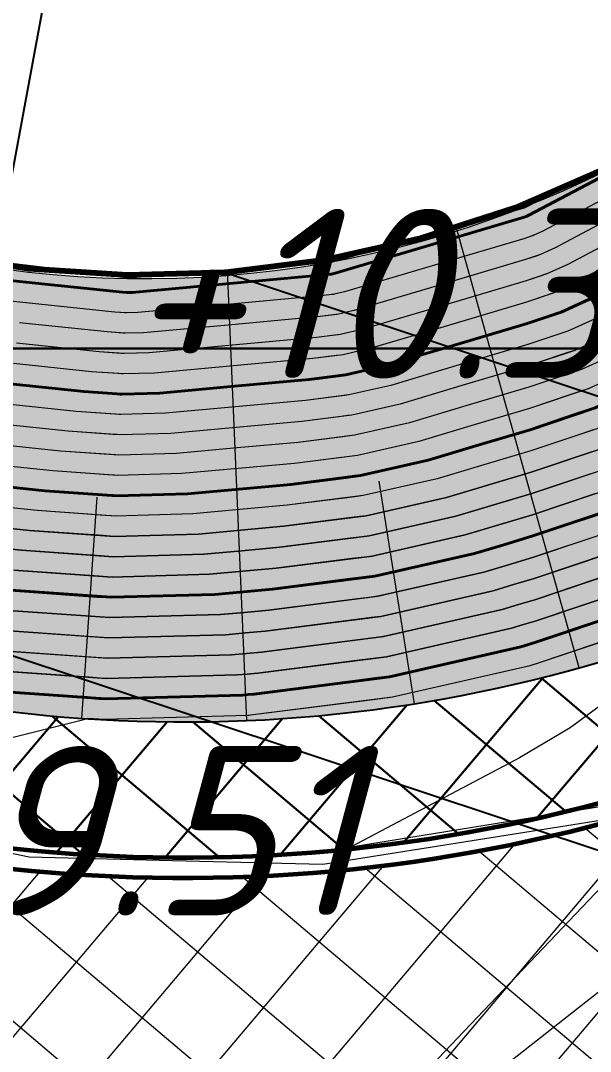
# Model space of a CAD drawing. Header units: metres. Extents: x 2306714 to 2308412, y 453204 to 454783.
# Drawn here: x 2307489.68 to 2307493.88, y 453961.47 to 453969.07 of the extents above; entities that cross this region are included whole.
import ezdxf

# ---------------------------------------------------------------- set-up
doc = ezdxf.new("R2010")
doc.units = ezdxf.units.M
doc.linetypes.add('ACAD_ISO02W100', pattern=[15, 12, -3])
for name, color, linetype, lineweight in [('$0$ПП_Дорога_Покрытия_ПроезжаяЧасть_Тип1.', 5, 'Continuous', 9), ('280_ПОР_Откосы планировки', 250, 'Continuous', 20), ('ГП_АД том 3.2.6', 250, 'Continuous', 40), ('ГП_ВП', 1, 'Continuous', 40), ('ГП_Границы ЗУ', 1, 'Continuous', 50), ('ПП_Дорога_БортовойКамень_БР100.30.18', 5, 'Continuous', 60), ('ПП_Дорога_Покрытия_Откос', 3, 'Continuous', 9), ('ПП_Дорога_Покрытия_Щебневание_Прикромочное', 151, 'Continuous', 30)]:
    doc.layers.add(name, color=color, linetype=linetype, lineweight=lineweight)
for name, color, linetype in [('АД_серый', 250, 'Continuous'), ('ВП АД', 7, 'Continuous'), ('ГП_здания', 7, 'Continuous'), ('ГП_ПЗМ', 7, 'Continuous'), ('ГП_ПЗМ @ 0.5 (2)', 7, 'Continuous'), ('ГП_Размеры проезд', 7, 'Continuous'), ('ПП_Дорога_Покрытия_Газон', 3, 'Continuous')]:
    doc.layers.add(name, color=color, linetype=linetype)
doc.styles.add('ASML', font='isocpeui.ttf')
doc.styles.add('Ck_rus', font='isocpeur.ttf', dxfattribs={"width": 0.8, "oblique": 15, "height": 2.5})
doc.styles.add('СПДС', font='isocpeur.ttf')
doc.dimstyles.new('Ck_Линейный р-р', dxfattribs={"dimscale": 0, "dimtxt": 2.5, "dimasz": 1, "dimexe": 0.5, "dimexo": 0.5, "dimtad": 1, "dimzin": 1, "dimtxsty": 'Ck_rus', "dimblk": 'OBLIQUE', "dimcen": 0, "dimdle": 0.1, "dimadec": 0, "dimazin": 0, "dimtfac": 1, "dimtofl": 0, "dimtmove": 1, "dimatfit": 3, "dimfxl": 1, "dimarcsym": 0})

# ---------------------------------------------------------------- blocks, each defined once
blk = doc.blocks.new('АД 3.2.6')
at = {"layer": 'АД_серый'}
h = blk.add_hatch(dxfattribs=at)
h.set_pattern_fill('ANSI37', color=256, scale=0.25)
h.set_pattern_definition([(45, (-2306965.9422, -453205.9558), (-0.56126600757, 0.56126600757), []), (135, (-2306965.9422, -453205.9558), (-0.56126600757, -0.56126600757), [])])
edge = h.paths.add_edge_path()
edge.add_line((1053.9319, 1206.0854), (1054.0254, 1208.2048))
edge.add_line((1054.0254, 1208.2048), (1018.622, 1175.7919))
edge.add_line((1018.622, 1175.7919), (966.9921, 1128.523))
edge.add_line((966.9921, 1128.523), (878.4835, 1047.4907))
edge.add_line((878.4835, 1047.4907), (841.605, 1013.7272))
edge.add_line((841.605, 1013.7272), (814.3149, 988.7422))
edge.add_line((814.3149, 988.7422), (777.4363, 954.9787))
edge.add_line((777.4363, 954.9787), (740.5578, 921.2153))
edge.add_line((740.5578, 921.2153), (666.8007, 853.6883))
edge.add_line((666.8007, 853.6883), (629.9221, 819.9248))
edge.add_line((629.9221, 819.9248), (593.0436, 786.1613))
edge.add_line((593.0436, 786.1613), (556.165, 752.3978))
edge.add_line((556.165, 752.3978), (292.4178, 510.9289))
edge.add_line((292.4178, 510.9289), (59.0612, 297.2835))
edge.add_arc((479.2476, -161.67), 622.25, 132.475091, 141.1317968)
edge.add_line((-5.2309, 228.8112), (-27.9582, 200.6129))
edge.add_arc((-516.719, 594.5456), 627.75, 312.4752307, 321.1317966, ccw=False)
edge.add_line((-92.8174, 131.5364), (-212.2347, 22.2055))
edge.add_line((-212.2347, 22.2055), (-211.2218, 21.0992))
edge.add_line((-211.2218, 21.0992), (-91.8045, 130.43))
edge.add_arc((-516.719, 594.5456), 629.25, 312.4752307, 321.1317966)
edge.add_line((-26.7903, 199.6716), (-4.063, 227.8699))
edge.add_arc((479.2476, -161.67), 620.75, 132.475091, 141.1317968, ccw=False)
edge.add_line((60.0741, 296.1771), (293.446, 509.8366))
edge.add_line((293.446, 509.8366), (557.178, 751.2915))
edge.add_line((557.178, 751.2915), (594.0565, 785.0549))
edge.add_line((594.0565, 785.0549), (630.9351, 818.8184))
edge.add_line((630.9351, 818.8184), (667.8136, 852.5819))
edge.add_line((667.8136, 852.5819), (741.5707, 920.1089))
edge.add_line((741.5707, 920.1089), (778.4493, 953.8723))
edge.add_line((778.4493, 953.8723), (815.3278, 987.6358))
edge.add_line((815.3278, 987.6358), (842.6179, 1012.6208))
edge.add_line((842.6179, 1012.6208), (879.4965, 1046.3843))
edge.add_line((879.4965, 1046.3843), (968.005, 1127.4166))
edge.add_line((968.005, 1127.4166), (1019.635, 1174.6855))
edge.add_line((1019.635, 1174.6855), (1053.9319, 1206.0854))
blk = doc.blocks.new('Водоподготовка 4 этап')
at = {"layer": '$0$ПП_Дорога_Покрытия_ПроезжаяЧасть_Тип1.'}
h = blk.add_hatch(dxfattribs=at)
h.set_pattern_fill('ANSI37', color=256, scale=0.2, angle=4.77736958, style=0)
edge = h.paths.add_edge_path()
edge.add_line((2307430.4788, 454000.746), (2307441.5517, 454010.8751))
edge.add_line((2307441.5517, 454010.8751), (2307482.0368, 453966.6446))
edge.add_arc((2307490.8876, 453974.7478), 12, 222.4751, 312.47512)
edge.add_line((2307498.9909, 453965.897), (2307477.9701, 453946.6518))
edge.add_arc((2307469.8638, 453955.5028), 12.0022, 312.48535, 401.46425)
edge.add_line((2307478.8579, 453963.4501), (2307456.3543, 453988.0326))
edge.add_arc((2307447.6052, 453979.8168), 12.0019, 43.19972, 125.29102)
edge.add_line((2307440.6714, 453989.613), (2307430.4788, 454000.746))
at = {"layer": 'ПП_Дорога_Покрытия_Щебневание_Прикромочное'}
h = blk.add_hatch(dxfattribs=at)
h.set_pattern_fill('ANSI37', color=256, scale=0.2, angle=4.77736958)
edge = h.paths.add_edge_path()
edge.add_line((2307428.854, 454000.8177), (2307431.5923, 454003.3247))
edge.add_line((2307431.5923, 454003.3247), (2307432.2676, 454002.5871))
edge.add_line((2307432.2676, 454002.5871), (2307430.2669, 454000.7554))
edge.add_line((2307430.2669, 454000.7554), (2307440.6506, 453989.4136))
edge.add_arc((2307447.6047, 453979.8187), 11.85, 42.40817, 125.93348, ccw=False)
edge.add_line((2307456.3543, 453987.8104), (2307478.6071, 453963.5046))
edge.add_arc((2307469.8669, 453955.5026), 11.85, -47.52502, 42.47523, ccw=False)
edge.add_line((2307477.8688, 453946.7624), (2307498.8896, 453966.0076))
edge.add_arc((2307490.8876, 453974.7478), 11.85, 222.4751, 312.47512, ccw=False)
edge.add_line((2307482.1474, 453966.7459), (2307441.552, 454011.0867))
edge.add_line((2307441.552, 454011.0867), (2307440.751, 454010.3539))
edge.add_line((2307440.751, 454010.3539), (2307440.0757, 454011.0915))
edge.add_line((2307440.0757, 454011.0915), (2307441.614, 454012.4998))
edge.add_line((2307441.614, 454012.4998), (2307452.6024, 454000.4977))
edge.add_line((2307452.6024, 454000.4977), (2307451.8648, 453999.8224))
edge.add_line((2307451.8648, 453999.8224), (2307453.2154, 453998.3472))
edge.add_line((2307453.2154, 453998.3472), (2307453.9529, 453999.0225))
edge.add_line((2307453.9529, 453999.0225), (2307482.885, 453967.4212))
edge.add_arc((2307490.8876, 453974.7468), 10.8493, 222.47117, 312.47905)
edge.add_line((2307498.2143, 453966.7452), (2307498.8896, 453966.0076))
edge.add_line((2307498.8896, 453966.0076), (2307477.8688, 453946.7624))
edge.add_line((2307477.8688, 453946.7624), (2307477.1973, 453947.5032))
edge.add_arc((2307469.8666, 453955.5025), 10.8503, 312.50251, 402.47449)
edge.add_line((2307477.8695, 453962.8293), (2307455.6074, 453987.1454))
edge.add_arc((2307447.6047, 453979.8187), 10.85, 42.47508, 130.6265)
edge.add_line((2307440.54, 453988.0535), (2307428.854, 454000.8177))
at = {"layer": 'ПП_Дорога_БортовойКамень_БР100.30.18', "flags": 128}
for points in [[(2307477.8688, 453946.7624, 0.414213), (2307478.6071, 453963.5046), (2307456.3543, 453987.8104, 0.38149), (2307440.6506, 453989.4136), (2307430.2669, 454000.7554), (2307441.5517, 454011.087), (2307482.1477, 453966.7456, 0.414238), (2307498.8896, 453966.0076)], [(2307477.9701, 453946.6518, 0.414213), (2307478.7177, 453963.6059), (2307456.465, 453987.9117, 0.378296), (2307440.6714, 453989.613), (2307430.4788, 454000.746), (2307441.5424, 454010.8751), (2307482.037, 453966.6443, 0.414238), (2307498.9909, 453965.897, 0.414238)]]:
    blk.add_lwpolyline(points, format="xyb", dxfattribs=at)
at = {"layer": 'ПП_Дорога_Покрытия_Газон'}
blk.add_lwpolyline([(2307477.1935, 453947.5, 0.414213), (2307477.8695, 453962.8293), (2307455.6074, 453987.1454, 0.404795), (2307440.54, 453988.0535), (2307428.854, 454000.8177), (2307441.614, 454012.4998), (2307452.6024, 454000.4977), (2307451.8648, 453999.8224), (2307453.2154, 453998.3472), (2307453.9529, 453999.0225), (2307482.885, 453967.4212, 0.414254), (2307498.2143, 453966.7452, 0.414214)], format="xyb", dxfattribs=at)
blk = doc.blocks.new('*D233')
at = {"layer": 'ГП_Размеры проезд', "color": 0, "lineweight": -2, "transparency": 16777216}
blk.add_line((2307490.712, 453973.8053), (2307488.7796, 453963.4424), dxfattribs=at)
at = {"layer": 'ГП_Размеры проезд', "color": 0, "transparency": 16777216}
blk.add_solid([(2307488.6977, 453963.4577), (2307488.8615, 453963.4271), (2307488.6879, 453962.9509)], dxfattribs=at)
at = {"layer": 'ГП_Размеры проезд', "color": 0, "lineweight": 30, "transparency": 16777216, "insert": (2307489.0354, 453971.6334), "char_height": 1.25, "attachment_point": 5, "rotation": 79.43716, "style": 'Ck_rus', "bg_fill": 3, "box_fill_scale": 1.1, "bg_fill_color": 9, "bg_fill_true_color": 13158600, "bg_fill_transparency": 0}
blk.add_mtext('R12,00', dxfattribs=at)
blk = doc.blocks.new('_Oblique')
at = {"color": 0, "linetype": 'ByBlock', "lineweight": -2}
blk.add_line((-0.5, -0.5), (0.5, 0.5), dxfattribs=at)
blk = doc.blocks.new('*D234')
at = {"layer": 'ГП_Размеры проезд', "color": 0, "lineweight": -2, "transparency": 16777216}
for p, q in [((2307440.0672, 454009.5245), (2307442.575, 454011.8205)), ((2307491.022, 453958.5334), (2307442.3568, 454011.6885)), ((2307488.6649, 453956.4432), (2307491.1726, 453958.7391))]:
    blk.add_line(p, q, dxfattribs=at)
at = {"layer": 'ГП_Размеры проезд', "color": 0, "lineweight": -2, "transparency": 16777216, "xscale": 0.5, "yscale": 0.5, "zscale": 0.5}
for p, rotation in [((2307442.3906, 454011.6516), 132.4750961052982), ((2307490.9882, 453958.5703), 312.4750961052982)]:
    blk.add_blockref('_Oblique', p, dxfattribs=dict(at, rotation=rotation))
at = {"layer": 'ГП_Размеры проезд', "color": 0, "lineweight": 25, "transparency": 16777216, "insert": (2307467.6114, 453985.9551), "char_height": 1.25, "attachment_point": 5, "rotation": 312.4751, "style": 'Ck_rus', "bg_fill": 3, "box_fill_scale": 1.1, "bg_fill_color": 9, "bg_fill_true_color": 13158600, "bg_fill_transparency": 0}
blk.add_mtext('72,00', dxfattribs=at)
blk = doc.blocks.new('Откос водоподготовка')
at = {"layer": 'ПП_Дорога_Покрытия_Откос'}
h = blk.add_hatch(dxfattribs=at)
h.set_pattern_fill('GRASS', color=110, scale=0.02, style=0)
h.set_pattern_definition([(90, (-2307476.39992, -453943.012), (-0.3592102448, 0.3592102448), [0.09525, -0.6231704896]), (45, (-2307476.3999, -453943.012), (-0.35921024484, 0.35921024484), [0.09525, -0.41275]), (135, (-2307476.3999, -453943.012), (-0.35921024484, -0.35921024484), [0.09525, -0.41275])])
edge = h.paths.add_edge_path()
edge.add_line((21.8144, 23.7332), (19.4805, 26.2824))
edge.add_arc((14.2034, 31.7531), 7.6011, 224.01825, 313.96768, ccw=False)
edge.add_line((8.7374, 26.4712), (-14.2313, 49.8411))
edge.add_line((-14.2313, 49.8411), (-16.3684, 52.397))
edge.add_line((-16.3684, 52.397), (-12.6035, 55.7732))
edge.add_arc((-14.1211, 57.4155), 2.2362, 312.7392, 402.11394)
edge.add_line((-12.4623, 58.9152), (-20.0632, 67.5119))
edge.add_arc((-21.6748, 65.6526), 2.4606, 49.08307, 132.02188)
edge.add_line((-23.322, 67.4805), (-26.7595, 64.282))
edge.add_line((-26.7595, 64.282), (-32.9528, 71.1661))
edge.add_arc((-34.8036, 69.4631), 2.5151, 42.61989, 96.74512)
edge.add_line((-35.099, 71.9608), (-40.0146, 77.4453))
edge.add_arc((-41.9539, 75.6862), 2.6183, 42.21002, 132.1302)
edge.add_line((-43.7103, 77.628), (-53.6822, 68.3744))
edge.add_arc((-51.8986, 66.5788), 2.5309, 134.80867, 222.70303)
edge.add_line((-53.7585, 64.8624), (-48.8132, 59.7313))
edge.add_arc((-47.5049, 57.8276), 2.3099, 124.50022, 222.19026)
edge.add_line((-49.2163, 56.2763), (-37.3064, 43.7172))
edge.add_arc((-35.8624, 45.0377), 1.9567, 222.44112, 310.75565)
edge.add_line((-34.585, 43.5555), (-33.3084, 44.4962))
edge.add_arc((-28.6703, 36.7367), 9.04, 43.33708, 120.86807, ccw=False)
edge.add_line((-22.0952, 42.9408), (-19.4384, 40.1533))
edge.add_line((-19.4384, 40.1533), (-0.7496, 17.7856))
edge.add_arc((-6.3759, 13.0143), 7.3771, -51.17383, 40.29914, ccw=False)
edge.add_line((-1.7508, 7.2671), (0.7936, 4.488))
edge.add_arc((-6.5331, 12.4906), 10.85, 312.47512, 402.4751)
edge.add_line((1.4696, 19.8173), (-20.7926, 44.1334))
edge.add_arc((-28.7952, 36.8067), 10.85, 42.47508, 130.6265)
edge.add_line((-35.8599, 45.0415), (-47.5459, 57.8057))
edge.add_line((-47.5459, 57.8057), (-45.5452, 59.6374))
edge.add_line((-45.5452, 59.6374), (-51.8927, 66.5706))
edge.add_line((-51.8927, 66.5706), (-41.9341, 75.6879))
edge.add_line((-41.9341, 75.6879), (-35.5866, 68.7548))
edge.add_line((-35.5866, 68.7548), (-34.7859, 69.4878))
edge.add_line((-34.7859, 69.4878), (-26.9038, 60.8785))
edge.add_line((-26.9038, 60.8785), (-21.667, 65.6729))
edge.add_line((-21.667, 65.6729), (-14.104, 57.4121))
edge.add_line((-14.104, 57.4121), (-19.3408, 52.6177))
edge.add_line((-19.3408, 52.6177), (6.4851, 24.4092))
edge.add_arc((14.4877, 31.7348), 10.8493, 222.47117, 312.47904)
at = {"layer": '280_ПОР_Откосы планировки', "linetype": 'Continuous', "lineweight": 20}
for p, q in [((17.4004, 21.2841, 147.1794), (16.4941, 24.5363, 144.9511)), ((14.9529, 20.8958, 147.1255), (14.8104, 24.2169, 144.9339)), ((16.1878, 21.0199, 147.1524), (15.9273, 22.6618, 146.0474)), ((13.7364, 20.9119, 147.0991), (13.8497, 22.5432, 146.0124))]:
    blk.add_line(p, q, dxfattribs=at)
at = {"layer": '280_ПОР_Откосы планировки', "linetype": 'Continuous', "lineweight": 20, "elevation": 144.8338, "flags": 128}
blk.add_lwpolyline([(-19.3408, 52.6177), (6.4851, 24.4092, 0.414254), (21.8144, 23.7332), (19.4805, 26.2824, -0.413955), (8.7374, 26.4712), (-14.2313, 49.8411)], format="xyb", dxfattribs=at)
blk = doc.blocks.new('BD_Cart_Volume')
at = {"color": 1, "linetype": 'ByBlock', "lineweight": -2, "transparency": 33554687, "style": 'СПДС'}
blk.add_attdef('Volume_001', (-2.125, 0.75), '', height=2.5, dxfattribs=at)
at = {"color": 7, "linetype": 'ByBlock', "lineweight": -2, "transparency": 33554687, "style": 'СПДС'}
blk.add_attdef('Area_001', (-1.0625, -1.625), '', height=1.25, dxfattribs=at)
blk = doc.blocks.new('ПЗМ водподготовка')
at = {"layer": 'ГП_ПЗМ'}
h = blk.add_hatch(dxfattribs=at)
h.set_pattern_fill('ANSI31', color=1, angle=5156.62016, style=0)
h.set_pattern_definition([(161.62015618, (-2307422.0322, -453942.3495), (-1.001125794, -3.013033711), [])])
h.paths.add_polyline_path([(53.6181, 18.4481), (48.7154, 24.3023), (62.9168, 24.3023), (62.9168, 10.6918), (55.9379, 4.3023), (52.6169, 7.9296), (53.4343, 8.6839), (54.1242, 9.5545), (54.6743, 10.5238), (55.0706, 11.5657), (55.2671, 12.4558), (55.353, 13.3654), (55.3272, 14.2794), (55.191, 15.182), (54.947, 16.0633), (54.5993, 16.9094), (54.1546, 17.707), (53.6201, 18.4454)])
h.paths.add_polyline_path([(75.941, 22.7136), (76.9586, 23.5475), (76.2676, 24.3023), (62.9168, 24.3023), (62.9168, 10.6918)])
h.paths.add_polyline_path([(33.5836, 42.2278), (22.9168, 32.4907), (22.9168, 44.3023), (25.845, 44.3023), (29.6812, 43.4534), (32.2725, 43.6033), (31.4959, 44.3023), (42.9168, 44.3023), (42.9168, 31.2393), (34.9293, 40.8159)])
h.paths.add_polyline_path([(7.9068, 25.1477), (4.6557, 28.5924), (5.5244, 44.3023), (9.8968, 44.3023), (14.1233, 39.8611), (14.534, 39.9805), (15.4461, 44.3023), (22.9168, 44.3023), (22.9168, 32.4907), (20.7577, 30.5198), (16.1064, 36.2111), (15.8874, 36.2061), (15.6635, 35.9437), (14.2154, 34.2837), (13.3675, 33.4764), (11.8422, 31.6095)])
h.paths.add_polyline_path([(42.9168, 31.2393), (42.9168, 44.3023), (46.2364, 44.3023), (62.9168, 27.3253), (62.9168, 24.3023), (48.7154, 24.3023), (48.2686, 24.8367), (42.9814, 31.162)])
h.paths.add_polyline_path([(73.8482, 26.9449), (72.6863, 26.017), (71.362, 25.3393), (69.93, 24.937), (68.4459, 24.8232), (66.9684, 25.0001), (65.5516, 25.4586), (64.2486, 26.1792), (62.9168, 27.3253), (62.9168, 24.3023), (76.2676, 24.3023)])
h.paths.add_polyline_path([(43.5101, 51.3835), (42.9168, 55.0373), (42.9168, 57.3761), (43.1597, 57.6149), (43.4881, 58.116), (43.5807, 58.4513), (43.5441, 58.7506), (43.3501, 59.0397), (42.961, 59.2979), (42.9168, 59.312), (42.9168, 64.3023), (57.6209, 64.3023)])
h.paths.add_polyline_path([(42.9168, 47.681), (42.9168, 44.3023), (46.2364, 44.3023)])
h.paths.add_polyline_path([(-27.7163, 58.7477), (-32.8018, 64.3023), (-23.5687, 64.3023)])
h.paths.add_polyline_path([(-32.8018, 64.3023), (-35.4513, 67.1963), (-29.8949, 66.9548), (-30.0507, 67.0124), (-29.7281, 66.9666), (-22.9746, 65.588), (-22.9299, 65.239), (-22.9722, 65.0601), (-23.0311, 65.0222), (-23.5687, 64.3023)])
h.paths.add_polyline_path([(-0.6123, 66.8197), (-0.723, 67.2052), (-0.7172, 67.5893), (-0.5866, 67.9644), (-0.3244, 68.3231), (0.0746, 68.6585), (0.6144, 68.964), (2.9168, 71.1031), (2.9168, 64.3023), (1.7875, 64.3023), (0.6092, 65.5249), (0.1708, 65.846), (-0.301, 66.3173)])
h.paths.add_polyline_path([(2.9168, 74.5726), (-8.3648, 78.104), (-5.6437, 84.3023), (2.9168, 84.3023)])
h.paths.add_polyline_path([(2.9168, 84.3023), (-5.6437, 84.3023), (-2.4771, 91.5155), (2.9168, 99.8577)])
h.paths.add_polyline_path([(22.9168, 84.3023), (2.9168, 84.3023), (2.9168, 99.8577), (3.1307, 100.1885), (5.6655, 104.3023), (22.9168, 104.3023)])
h.paths.add_polyline_path([(22.9168, 104.3023), (5.6655, 104.3023), (9.6793, 110.8166), (13.4526, 115.2459), (14.1766, 115.9087), (22.9168, 106.3627)])
h.paths.add_polyline_path([(42.9168, 84.3023), (42.9168, 84.5187), (24.8033, 104.3023), (22.9168, 104.3023), (22.9168, 84.3023)])
h.paths.add_polyline_path([(22.9168, 106.3627), (22.9168, 104.3023), (24.8033, 104.3023)])
h.paths.add_polyline_path([(57.6209, 64.3023), (59.6911, 66.1977), (43.1149, 84.3023), (42.9168, 84.3023), (42.9168, 64.3023)])
h.paths.add_polyline_path([(22.9168, 79.8966), (22.9168, 84.3023), (42.9168, 84.3023), (42.9168, 64.3023), (22.9168, 64.3023), (22.9168, 71.1701), (27.4585, 68.9258), (29.4673, 66.6743), (31.213, 68.267), (31.2895, 68.312), (31.7786, 68.6002), (32.3618, 68.7368), (32.3903, 68.7435), (32.9638, 68.7237), (33.0487, 68.7154), (33.5891, 68.6029), (34.1303, 68.3096), (34.5009, 67.9836), (34.6051, 68.2124), (34.5846, 68.3954), (34.5171, 68.4849), (33.3604, 74.2491), (32.7632, 79.312), (30.1389, 81.0621), (29.1204, 81.8705), (28.0948, 81.9972), (26.0625, 81.6008)])
h.paths.add_polyline_path([(33.7335, 57.6548), (35.1515, 56.1059), (37.438, 58.1992), (36.0199, 59.7481)], flags=0)
h.paths.add_polyline_path([(2.9168, 74.5726), (2.9168, 84.3023), (22.9168, 84.3023), (22.9168, 79.8966), (16.1773, 76.2454), (15.9216, 76.3578), (18.7063, 73.2507), (19.8147, 72.7093), (19.8514, 72.6913), (19.3888, 72.6459), (19.2702, 72.6274), (19.9321, 72.652), (20.0434, 72.5976), (20.2379, 72.5434), (20.4949, 72.4521), (20.5835, 72.4052), (21.1084, 72.1104), (21.4481, 71.8959), (22.9168, 71.1701), (22.9168, 64.3023), (13.1942, 64.3023), (17.3059, 68.0668), (12.3089, 73.5248), (5.3006, 67.1085), (7.8698, 64.3023), (2.9168, 64.3023), (2.9168, 71.1031), (7.358, 75.2293), (5.7084, 73.6987)])
h.paths.add_polyline_path([(2.2405, 63.8323), (1.7875, 64.3023), (2.9168, 64.3023), (2.9168, 63.1305)])
h.paths.add_polyline_path([(9.8968, 44.3023), (5.5244, 44.3023), (5.7645, 48.6446)], flags=16)
h.paths.add_polyline_path([(2.9168, 63.1305), (2.9168, 64.3023), (7.8698, 64.3023), (10.2976, 61.6504), (13.1942, 64.3023), (22.9168, 64.3023), (22.9168, 44.9348), (21.4373, 45.1063), (22.9168, 44.8944), (22.9168, 44.3023), (15.4461, 44.3023), (15.7527, 45.7554), (5.1514, 56.9388), (4.9242, 57.2334), (4.5439, 57.5888), (4.1601, 58.0772), (2.9168, 61.8047), (2.9168, 62.1578), (4.6116, 57.9616), (4.5584, 58.6407), (4.71, 59.3054), (5.0531, 59.8949), (5.5545, 60.3938)])
h.paths.add_polyline_path([(23.0694, 44.3023), (42.6682, 44.3023), (37.0528, 57.8466), (35.1515, 56.1059), (36.0199, 59.7481), (33.9941, 61.9608), (37.438, 58.1992), (40.2905, 50.3453), (40.159, 52.4016), (41.2987, 56.0182), (41.6127, 59.9148), (42.4707, 64.3023), (23.3767, 64.3023)])
h.paths.add_polyline_path([(33.7335, 57.6548), (35.1515, 56.1059), (37.438, 58.1992), (36.0199, 59.7481)], flags=16)
for points in [[(73.8482, 26.9449), (72.6863, 26.017), (71.362, 25.3393), (69.93, 24.937), (68.4459, 24.8232), (66.9684, 25.0001), (65.5516, 25.4586), (64.2486, 26.1792), (62.9168, 27.3253), (62.9168, 24.3023), (76.2676, 24.3023)], [(75.941, 22.7136), (76.9586, 23.5475), (76.2676, 24.3023), (62.9168, 24.3023), (62.9168, 10.6918)]]:
    blk.add_lwpolyline(points, close=True, dxfattribs=at)
at = {"layer": 'ГП_ПЗМ @ 0.5 (2)'}
ref = blk.add_blockref('BD_Cart_Volume', (70.9168, 23.7063), dxfattribs=dict(at, xscale=0.5, yscale=0.5, zscale=0.5))
ref.add_attrib('Volume_001', '+10.30', (68.4197, 24.0813), dxfattribs={"layer": '0', "color": 1, "linetype": 'ByBlock', "lineweight": -2, "transparency": 33554687, "height": 1.25, "style": 'ASML'})
ref = blk.add_blockref('BD_Cart_Volume', (67.792, 19.7463), dxfattribs=dict(at, xscale=0.5, yscale=0.5, zscale=0.5))
ref.add_attrib('Volume_001', '+199.51', (64.9208, 20.1213), dxfattribs={"layer": '0', "color": 1, "linetype": 'ByBlock', "lineweight": -2, "transparency": 33554687, "height": 1.25, "style": 'ASML'})

msp = doc.modelspace()

# ---------------------------------------------------------------- linework, layer by layer
at = {"layer": 'ВП АД', "color": 5, "linetype": 'Continuous', "lineweight": 20, "elevation": 147.2, "flags": 128}
msp.add_lwpolyline([(2307498.812, 453965.7331), (2307493.7117, 453961.7216), (2307488.3024, 453957.4671)], dxfattribs=at)
at = {"layer": 'ГП_ВП', "color": 1, "linetype": 'Continuous', "lineweight": 40, "flags": 128}
for points, elevation in [([(2307495.8947, 453969.2788), (2307495.8897, 453969.2743), (2307495.3208, 453968.806), (2307494.7517, 453968.3376), (2307494.7407, 453968.3297), (2307494.7287, 453968.3228), (2307494.0819, 453967.9792), (2307493.4352, 453967.6357), (2307493.4161, 453967.6271), (2307493.3961, 453967.6203), (2307492.6991, 453967.413), (2307492.0024, 453967.2057), (2307491.9748, 453967.1993), (2307491.9464, 453967.1957), (2307491.227, 453967.1299), (2307490.5078, 453967.064), (2307490.4722, 453967.063), (2307490.4362, 453967.0656), (2307489.7234, 453967.141), (2307489.0105, 453967.2164)], 145), ([(2307496.4012, 453968.7256), (2307496.2176, 453968.5633), (2307495.7742, 453968.1983), (2307495.3307, 453967.8333), (2307495.1267, 453967.6867), (2307494.9066, 453967.5597), (2307494.4055, 453967.2935), (2307493.9045, 453967.0273), (2307493.6671, 453966.9203), (2307493.4175, 453966.8364), (2307492.8809, 453966.6768), (2307492.3446, 453966.5172), (2307492.0817, 453966.457), (2307491.8109, 453966.4226), (2307491.2607, 453966.3722), (2307490.7107, 453966.3219), (2307490.4317, 453966.3141), (2307490.1501, 453966.334), (2307489.6087, 453966.3913)], 145.5), ([(2307496.9076, 453968.1724), (2307496.5455, 453967.8523), (2307496.2276, 453967.5907), (2307495.9096, 453967.3289), (2307495.5127, 453967.0436), (2307495.0845, 453966.7965), (2307494.7291, 453966.6077), (2307494.3738, 453966.419), (2307493.9181, 453966.2135), (2307493.4389, 453966.0525), (2307493.0627, 453965.9406), (2307492.6868, 453965.8287), (2307492.1887, 453965.7147), (2307491.6755, 453965.6495), (2307491.2945, 453965.6146), (2307490.9136, 453965.5797), (2307490.3912, 453965.5652), (2307489.864, 453965.6024), (2307489.4939, 453965.6415)], 146), ([(2307494.0819, 453967.9792), (2307493.4352, 453967.6357), (2307493.4161, 453967.6271), (2307493.4136, 453967.6262), (2307493.4102, 453967.6251), (2307493.3961, 453967.6203), (2307492.6991, 453967.413), (2307492.0024, 453967.2057), (2307491.9748, 453967.1993), (2307491.9725, 453967.199), (2307491.9688, 453967.1986), (2307491.9464, 453967.1957), (2307491.227, 453967.1299), (2307490.5078, 453967.064), (2307490.4722, 453967.063), (2307490.4704, 453967.0632), (2307490.4674, 453967.0634), (2307490.4362, 453967.0656), (2307489.7234, 453967.141), (2307489.0105, 453967.2164)], 145), ([(2307489.5778, 453964.8708), (2307490.3507, 453964.8163), (2307491.1165, 453964.8376), (2307491.3282, 453964.857), (2307491.54, 453964.8763), (2307492.2956, 453964.9723), (2307493.0289, 453965.1402), (2307493.2446, 453965.2044), (2307493.4603, 453965.2686), (2307494.169, 453965.5068), (2307494.8431, 453965.8107), (2307495.0527, 453965.922), (2307495.2624, 453966.0334), (2307495.8988, 453966.4006), (2307496.4885, 453966.8246), (2307496.681, 453966.983), (2307496.8733, 453967.1413), (2307497.4141, 453967.6192)], 146.5), ([(2307489.2917, 453964.1392), (2307490.3102, 453964.0674), (2307491.3194, 453964.0954), (2307491.362, 453964.0993), (2307491.4046, 453964.1032), (2307492.4025, 453964.23), (2307493.3711, 453964.4517), (2307493.4264, 453964.4682), (2307493.4817, 453964.4846), (2307494.42, 453964.8), (2307495.3125, 453965.2024), (2307495.3763, 453965.2363), (2307495.4402, 453965.2702), (2307496.2848, 453965.7576), (2307497.0675, 453966.3203), (2307497.1343, 453966.3753), (2307497.2012, 453966.4303), (2307497.9206, 453967.066)], 147), ([(2307493.9045, 453967.0273), (2307493.6671, 453966.9203), (2307493.6361, 453966.9099), (2307493.5932, 453966.8955), (2307493.4175, 453966.8364), (2307492.8809, 453966.6768), (2307492.3446, 453966.5172), (2307492.0817, 453966.457), (2307492.0594, 453966.4542), (2307492.0245, 453966.4497), (2307491.8109, 453966.4226), (2307491.2607, 453966.3722), (2307490.7107, 453966.3219), (2307490.4317, 453966.3141), (2307490.418, 453966.3151), (2307490.3943, 453966.3168), (2307490.1501, 453966.334), (2307489.6087, 453966.3913)], 145.5), ([(2307493.9181, 453966.2135), (2307493.8585, 453966.1935), (2307493.7763, 453966.1659), (2307493.4389, 453966.0525), (2307493.0627, 453965.9406), (2307492.6868, 453965.8287), (2307492.1887, 453965.7147), (2307492.1464, 453965.7093), (2307492.0803, 453965.7009), (2307491.6755, 453965.6495), (2307491.2945, 453965.6146), (2307490.9136, 453965.5797), (2307490.3912, 453965.5652), (2307490.3656, 453965.567), (2307490.3213, 453965.5702), (2307489.864, 453965.6024), (2307489.4939, 453965.6415)], 146), ([(2307493.9593, 453965.4363), (2307493.4603, 453965.2686), (2307493.2446, 453965.2044), (2307493.0289, 453965.1402), (2307492.2956, 453964.9723), (2307492.2333, 453964.9644), (2307492.136, 453964.9521), (2307491.54, 453964.8763), (2307491.3282, 453964.857), (2307491.1165, 453964.8376), (2307490.3507, 453964.8163), (2307490.3132, 453964.819), (2307490.2482, 453964.8235), (2307489.5778, 453964.8708)], 146.5), ([(2307494.1423, 453964.7067), (2307493.4817, 453964.4846), (2307493.4264, 453964.4682), (2307493.3711, 453964.4517), (2307492.4025, 453964.23), (2307492.3203, 453964.2195), (2307492.1917, 453964.2032), (2307491.4046, 453964.1032), (2307491.362, 453964.0993), (2307491.3194, 453964.0954), (2307490.3102, 453964.0674), (2307490.2608, 453964.0709), (2307490.1752, 453964.0769), (2307489.2917, 453964.1392)], 147)]:
    msp.add_lwpolyline(points, dxfattribs=dict(at, elevation=elevation))
at = {"layer": 'ГП_ВП', "color": 1, "linetype": 'Continuous', "lineweight": 20, "flags": 128}
for points, elevation in [([(2307495.996, 453969.1681), (2307495.9553, 453969.1321), (2307495.4115, 453968.6845), (2307494.8675, 453968.2368), (2307494.8179, 453968.2011), (2307494.7643, 453968.1702), (2307494.1466, 453967.842), (2307493.5291, 453967.514), (2307493.4663, 453967.4857), (2307493.4004, 453967.4635), (2307492.7355, 453967.2657), (2307492.0709, 453967.068), (2307491.9962, 453967.0509), (2307491.9193, 453967.0411), (2307491.2337, 453966.9783), (2307490.5484, 453966.9156), (2307490.4641, 453966.9133), (2307490.379, 453966.9193), (2307489.7005, 453966.9911), (2307489.0218, 453967.0629)], 145.1), ([(2307496.0973, 453969.0575), (2307496.0208, 453968.9899), (2307495.5021, 453968.563), (2307494.9833, 453968.1359), (2307494.8951, 453968.0725), (2307494.7999, 453968.0175), (2307494.2113, 453967.7049), (2307493.6229, 453967.3923), (2307493.5165, 453967.3444), (2307493.4046, 453967.3068), (2307492.7718, 453967.1185), (2307492.1393, 453966.9303), (2307492.0176, 453966.9024), (2307491.8922, 453966.8865), (2307491.2405, 453966.8268), (2307490.589, 453966.7672), (2307490.456, 453966.7635), (2307490.3217, 453966.7729), (2307489.6775, 453966.8411)], 145.2), ([(2307496.1986, 453968.9468), (2307496.0864, 453968.8477), (2307495.5928, 453968.4414), (2307495.0991, 453968.035), (2307494.9723, 453967.9439), (2307494.8355, 453967.8649), (2307494.2761, 453967.5678), (2307493.7168, 453967.2707), (2307493.5667, 453967.203), (2307493.4089, 453967.15), (2307492.8082, 453966.9712), (2307492.2077, 453966.7926), (2307492.039, 453966.7539), (2307491.8651, 453966.7318), (2307491.2472, 453966.6753), (2307490.6295, 453966.6187), (2307490.4479, 453966.6137), (2307490.2645, 453966.6266), (2307489.6546, 453966.6912)], 145.3), ([(2307496.2999, 453968.8362), (2307496.152, 453968.7055), (2307495.6835, 453968.3199), (2307495.2149, 453967.9342), (2307495.0495, 453967.8153), (2307494.871, 453967.7123), (2307494.3408, 453967.4306), (2307493.8107, 453967.149), (2307493.6169, 453967.0617), (2307493.4132, 453966.9932), (2307492.8446, 453966.824), (2307492.2762, 453966.6549), (2307492.0604, 453966.6055), (2307491.838, 453966.5772), (2307491.254, 453966.5238), (2307490.6701, 453966.4703), (2307490.4398, 453966.4639), (2307490.2073, 453966.4803), (2307489.6316, 453966.5412)], 145.4), ([(2307496.5025, 453968.6149), (2307496.2831, 453968.4211), (2307495.8649, 453968.0768), (2307495.4464, 453967.7324), (2307495.2039, 453967.5581), (2307494.9422, 453967.407), (2307494.4702, 453967.1563), (2307493.9984, 453966.9057), (2307493.7173, 453966.779), (2307493.4218, 453966.6796), (2307492.9173, 453966.5295), (2307492.413, 453966.3795), (2307492.1031, 453966.3085), (2307491.7838, 453966.268), (2307491.2675, 453966.2207), (2307490.7513, 453966.1734), (2307490.4236, 453966.1644), (2307490.0928, 453966.1877), (2307489.5857, 453966.2413)], 145.6), ([(2307496.6038, 453968.5043), (2307496.3487, 453968.2789), (2307495.9555, 453967.9553), (2307495.5622, 453967.6315), (2307495.2811, 453967.4295), (2307494.9778, 453967.2544), (2307494.535, 453967.0192), (2307494.0923, 453966.784), (2307493.7675, 453966.6376), (2307493.426, 453966.5228), (2307492.9537, 453966.3823), (2307492.4815, 453966.2418), (2307492.1245, 453966.1601), (2307491.7567, 453966.1133), (2307491.2742, 453966.0692), (2307490.7919, 453966.025), (2307490.4155, 453966.0146), (2307490.0356, 453966.0413), (2307489.5628, 453966.0914)], 145.7), ([(2307496.7051, 453968.3937), (2307496.4143, 453968.1367), (2307496.0462, 453967.8337), (2307495.678, 453967.5307), (2307495.3583, 453967.3008), (2307495.0133, 453967.1018), (2307494.5997, 453966.882), (2307494.1861, 453966.6623), (2307493.8177, 453966.4962), (2307493.4303, 453966.3661), (2307492.99, 453966.235), (2307492.5499, 453966.1041), (2307492.1459, 453966.0116), (2307491.7296, 453965.9587), (2307491.281, 453965.9176), (2307490.8324, 453965.8766), (2307490.4074, 453965.8648), (2307489.9784, 453965.895), (2307489.5398, 453965.9414)], 145.8), ([(2307496.8064, 453968.283), (2307496.4799, 453967.9945), (2307496.1369, 453967.7122), (2307495.7938, 453967.4298), (2307495.4355, 453967.1722), (2307495.0489, 453966.9491), (2307494.6644, 453966.7449), (2307494.28, 453966.5407), (2307493.8679, 453966.3549), (2307493.4346, 453966.2093), (2307493.0264, 453966.0878), (2307492.6183, 453965.9664), (2307492.1673, 453965.8631), (2307491.7026, 453965.8041), (2307491.2877, 453965.7661), (2307490.873, 453965.7282), (2307490.3993, 453965.715), (2307489.9212, 453965.7487), (2307489.5169, 453965.7915)], 145.9), ([(2307497.0089, 453968.0618), (2307496.611, 453967.7101), (2307496.3182, 453967.4691), (2307496.0254, 453967.2281), (2307495.5899, 453966.915), (2307495.1201, 453966.6439), (2307494.7938, 453966.4706), (2307494.4677, 453966.2973), (2307493.9683, 453966.0722), (2307493.4432, 453965.8957), (2307493.0991, 453965.7933), (2307492.7552, 453965.691), (2307492.21, 453965.5662), (2307491.6484, 453965.4948), (2307491.3012, 453965.4631), (2307490.9542, 453965.4313), (2307490.3831, 453965.4155), (2307489.8067, 453965.4561), (2307489.471, 453965.4916)], 146.1), ([(2307489.448, 453965.3417), (2307489.7495, 453965.3098), (2307490.375, 453965.2657), (2307490.9948, 453965.2829), (2307491.308, 453965.3115), (2307491.6213, 453965.3402), (2307492.2314, 453965.4177), (2307492.8236, 453965.5533), (2307493.1355, 453965.6461), (2307493.4474, 453965.7389), (2307494.0185, 453965.9308), (2307494.5616, 453966.1757), (2307494.8586, 453966.3335), (2307495.1556, 453966.4913), (2307495.6671, 453966.7864), (2307496.1412, 453967.1272), (2307496.4089, 453967.3476), (2307496.6766, 453967.5679), (2307497.1102, 453967.9511)], 146.2), ([(2307494.1466, 453967.842), (2307493.5291, 453967.514), (2307493.4663, 453967.4857), (2307493.4581, 453967.483), (2307493.4468, 453967.4792), (2307493.4004, 453967.4635), (2307492.7355, 453967.2657), (2307492.0709, 453967.068), (2307491.9962, 453967.0509), (2307491.9899, 453967.0501), (2307491.98, 453967.0488), (2307491.9193, 453967.0411), (2307491.2337, 453966.9783), (2307490.5484, 453966.9156), (2307490.4641, 453966.9133), (2307490.4599, 453966.9136), (2307490.4528, 453966.9141), (2307490.379, 453966.9193), (2307489.7005, 453966.9911), (2307489.0218, 453967.0629)], 145.1), ([(2307489.4251, 453965.1917), (2307489.6923, 453965.1634), (2307490.3669, 453965.1159), (2307491.0353, 453965.1344), (2307491.3147, 453965.16), (2307491.5942, 453965.1856), (2307492.2528, 453965.2693), (2307492.8921, 453965.4156), (2307493.1718, 453965.4989), (2307493.4517, 453965.5821), (2307494.0687, 453965.7895), (2307494.6554, 453966.054), (2307494.9233, 453966.1963), (2307495.1912, 453966.3386), (2307495.7444, 453966.6578), (2307496.257, 453967.0263), (2307496.4996, 453967.2261), (2307496.7422, 453967.4257), (2307497.2115, 453967.8405)], 146.3), ([(2307489.6351, 453965.0171), (2307490.3588, 453964.9661), (2307491.0759, 453964.986), (2307491.3215, 453965.0085), (2307491.5671, 453965.031), (2307492.2742, 453965.1208), (2307492.9605, 453965.2779), (2307493.2082, 453965.3516), (2307493.456, 453965.4253), (2307494.1188, 453965.6481), (2307494.7493, 453965.9323), (2307494.988, 453966.0592), (2307495.2268, 453966.186), (2307495.8216, 453966.5292), (2307496.3727, 453966.9255), (2307496.5903, 453967.1045), (2307496.8078, 453967.2835), (2307497.3128, 453967.7299)], 146.4), ([(2307494.2113, 453967.7049), (2307493.6229, 453967.3923), (2307493.5165, 453967.3444), (2307493.5026, 453967.3397), (2307493.4834, 453967.3332), (2307493.4046, 453967.3068), (2307492.7718, 453967.1185), (2307492.1393, 453966.9303), (2307492.0176, 453966.9024), (2307492.0073, 453966.9011), (2307491.9911, 453966.899), (2307491.8922, 453966.8865), (2307491.2405, 453966.8268), (2307490.589, 453966.7672), (2307490.456, 453966.7635), (2307490.4495, 453966.7639), (2307490.4382, 453966.7647), (2307490.3217, 453966.7729), (2307489.6775, 453966.8411)], 145.2), ([(2307494.2761, 453967.5678), (2307493.7168, 453967.2707), (2307493.5667, 453967.203), (2307493.5471, 453967.1964), (2307493.52, 453967.1873), (2307493.4089, 453967.15), (2307492.8082, 453966.9712), (2307492.2077, 453966.7926), (2307492.039, 453966.7539), (2307492.0246, 453966.7521), (2307492.0022, 453966.7493), (2307491.8651, 453966.7318), (2307491.2472, 453966.6753), (2307490.6295, 453966.6187), (2307490.4479, 453966.6137), (2307490.439, 453966.6143), (2307490.4236, 453966.6154), (2307490.2645, 453966.6266), (2307489.6546, 453966.6912)], 145.3), ([(2307489.5206, 453964.7245), (2307490.3426, 453964.6665), (2307491.1571, 453964.6891), (2307491.335, 453964.7054), (2307491.5129, 453964.7217), (2307492.317, 453964.8239), (2307493.0974, 453965.0025), (2307493.2809, 453965.0571), (2307493.4646, 453965.1118), (2307494.2192, 453965.3654), (2307494.937, 453965.689), (2307495.1175, 453965.7849), (2307495.2979, 453965.8807), (2307495.976, 453966.272), (2307496.6043, 453966.7237), (2307496.7716, 453966.8615), (2307496.9389, 453966.9991), (2307497.5154, 453967.5086)], 146.6), ([(2307494.3408, 453967.4306), (2307493.8107, 453967.149), (2307493.6169, 453967.0617), (2307493.5916, 453967.0531), (2307493.5566, 453967.0414), (2307493.4132, 453966.9932), (2307492.8446, 453966.824), (2307492.2762, 453966.6549), (2307492.0604, 453966.6055), (2307492.042, 453966.6031), (2307492.0134, 453966.5995), (2307491.838, 453966.5772), (2307491.254, 453966.5238), (2307490.6701, 453966.4703), (2307490.4398, 453966.4639), (2307490.4285, 453966.4647), (2307490.409, 453966.4661), (2307490.2073, 453966.4803), (2307489.6316, 453966.5412)], 145.4), ([(2307489.4634, 453964.5782), (2307490.3345, 453964.5168), (2307491.1977, 453964.5407), (2307491.3417, 453964.5539), (2307491.4858, 453964.5671), (2307492.3383, 453964.6754), (2307493.1658, 453964.8648), (2307493.3173, 453964.9099), (2307493.4689, 453964.955), (2307494.2694, 453965.2241), (2307495.0309, 453965.5674), (2307495.1822, 453965.6477), (2307495.3335, 453965.7281), (2307496.0532, 453966.1434), (2307496.7201, 453966.6229), (2307496.8623, 453966.7399), (2307497.0045, 453966.8569), (2307497.6167, 453967.3979)], 146.7), ([(2307489.4062, 453964.4318), (2307490.3264, 453964.367), (2307491.2382, 453964.3923), (2307491.3485, 453964.4024), (2307491.4588, 453964.4125), (2307492.3597, 453964.5269), (2307493.2342, 453964.7271), (2307493.3537, 453964.7627), (2307493.4731, 453964.7982), (2307494.3196, 453965.0827), (2307495.1247, 453965.4457), (2307495.2469, 453965.5106), (2307495.3691, 453965.5755), (2307496.1304, 453966.0148), (2307496.8359, 453966.522), (2307496.953, 453966.6184), (2307497.0701, 453966.7147), (2307497.718, 453967.2873)], 146.8), ([(2307489.3489, 453964.2855), (2307490.3183, 453964.2172), (2307491.2788, 453964.2438), (2307491.3552, 453964.2508), (2307491.4317, 453964.2578), (2307492.3811, 453964.3785), (2307493.3027, 453964.5894), (2307493.39, 453964.6154), (2307493.4774, 453964.6414), (2307494.3698, 453964.9414), (2307495.2186, 453965.324), (2307495.3116, 453965.3734), (2307495.4047, 453965.4229), (2307496.2076, 453965.8862), (2307496.9517, 453966.4211), (2307497.0437, 453966.4968), (2307497.1356, 453966.5725), (2307497.8193, 453967.1767)], 146.9), ([(2307490.1802, 453963.9262), (2307490.3021, 453963.9176), (2307491.36, 453963.947), (2307491.3687, 453963.9478), (2307491.3775, 453963.9486), (2307492.4239, 453964.0815), (2307493.4395, 453964.314), (2307493.4627, 453964.3209), (2307493.486, 453964.3279), (2307494.4702, 453964.6587), (2307495.4063, 453965.0807), (2307495.4411, 453965.0991), (2307495.4758, 453965.1176), (2307496.362, 453965.629), (2307497.1832, 453966.2194), (2307497.225, 453966.2538), (2307497.2668, 453966.2881), (2307498.0218, 453966.9554)], 147.1), ([(2307493.9984, 453966.9057), (2307493.7173, 453966.779), (2307493.6805, 453966.7666), (2307493.6298, 453966.7496), (2307493.4218, 453966.6796), (2307492.9173, 453966.5295), (2307492.413, 453966.3795), (2307492.1031, 453966.3085), (2307492.0768, 453966.3052), (2307492.0357, 453966.3), (2307491.7838, 453966.268), (2307491.2675, 453966.2207), (2307490.7513, 453966.1734), (2307490.4236, 453966.1644), (2307490.4075, 453966.1655), (2307490.3797, 453966.1674), (2307490.0928, 453966.1877), (2307489.5857, 453966.2413)], 145.6), ([(2307494.0923, 453966.784), (2307493.7675, 453966.6376), (2307493.725, 453966.6233), (2307493.6664, 453966.6036), (2307493.426, 453966.5228), (2307492.9537, 453966.3823), (2307492.4815, 453966.2418), (2307492.1245, 453966.1601), (2307492.0942, 453966.1562), (2307492.0468, 453966.1502), (2307491.7567, 453966.1133), (2307491.2742, 453966.0692), (2307490.7919, 453966.025), (2307490.4155, 453966.0146), (2307490.397, 453966.0159), (2307490.3651, 453966.0181), (2307490.0356, 453966.0413), (2307489.5628, 453966.0914)], 145.7), ([(2307494.1861, 453966.6623), (2307493.8177, 453966.4962), (2307493.7695, 453966.4801), (2307493.703, 453966.4577), (2307493.4303, 453966.3661), (2307492.99, 453966.235), (2307492.5499, 453966.1041), (2307492.1459, 453966.0116), (2307492.1116, 453966.0072), (2307492.058, 453966.0004), (2307491.7296, 453965.9587), (2307491.281, 453965.9176), (2307490.8324, 453965.8766), (2307490.4074, 453965.8648), (2307490.3866, 453965.8663), (2307490.3505, 453965.8688), (2307489.9784, 453965.895), (2307489.5398, 453965.9414)], 145.8), ([(2307494.28, 453966.5407), (2307493.8679, 453966.3549), (2307493.814, 453966.3368), (2307493.7397, 453966.3118), (2307493.4346, 453966.2093), (2307493.0264, 453966.0878), (2307492.6183, 453965.9664), (2307492.1673, 453965.8631), (2307492.129, 453965.8583), (2307492.0691, 453965.8507), (2307491.7026, 453965.8041), (2307491.2877, 453965.7661), (2307490.873, 453965.7282), (2307490.3993, 453965.715), (2307490.3761, 453965.7167), (2307490.3359, 453965.7195), (2307489.9212, 453965.7487), (2307489.5169, 453965.7915)], 145.9), ([(2307493.903, 453966.0502), (2307493.8129, 453966.02), (2307493.4432, 453965.8957), (2307493.0991, 453965.7933), (2307492.7552, 453965.691), (2307492.21, 453965.5662), (2307492.1638, 453965.5603), (2307492.0914, 453965.5511), (2307491.6484, 453965.4948), (2307491.3012, 453965.4631), (2307490.9542, 453965.4313), (2307490.3831, 453965.4155), (2307490.3551, 453965.4174), (2307490.3067, 453965.4208), (2307489.8067, 453965.4561), (2307489.471, 453965.4916)], 146.1), ([(2307493.9474, 453965.907), (2307493.8495, 453965.874), (2307493.4474, 453965.7389), (2307493.1355, 453965.6461), (2307492.8236, 453965.5533), (2307492.2314, 453965.4177), (2307492.1811, 453965.4113), (2307492.1026, 453965.4014), (2307491.6213, 453965.3402), (2307491.308, 453965.3115), (2307490.9948, 453965.2829), (2307490.375, 453965.2657), (2307490.3446, 453965.2678), (2307490.2921, 453965.2715), (2307489.7495, 453965.3098), (2307489.448, 453965.3417)], 146.2), ([(2307493.8861, 453965.7281), (2307493.4517, 453965.5821), (2307493.1718, 453965.4989), (2307492.8921, 453965.4156), (2307492.2528, 453965.2693), (2307492.1985, 453965.2624), (2307492.1137, 453965.2516), (2307491.5942, 453965.1856), (2307491.3147, 453965.16), (2307491.0353, 453965.1344), (2307490.3669, 453965.1159), (2307490.3342, 453965.1182), (2307490.2775, 453965.1222), (2307489.6923, 453965.1634), (2307489.4251, 453965.1917)], 146.3), ([(2307493.9227, 453965.5822), (2307493.456, 453965.4253), (2307493.2082, 453965.3516), (2307492.9605, 453965.2779), (2307492.2742, 453965.1208), (2307492.2159, 453965.1134), (2307492.1249, 453965.1018), (2307491.5671, 453965.031), (2307491.3215, 453965.0085), (2307491.0759, 453964.986), (2307490.3588, 453964.9661), (2307490.3237, 453964.9686), (2307490.2628, 453964.9729), (2307489.6351, 453965.0171)], 146.4), ([(2307493.9959, 453965.2904), (2307493.4646, 453965.1118), (2307493.2809, 453965.0571), (2307493.0974, 453965.0025), (2307492.317, 453964.8239), (2307492.2507, 453964.8154), (2307492.1472, 453964.8023), (2307491.5129, 453964.7217), (2307491.335, 453964.7054), (2307491.1571, 453964.6891), (2307490.3426, 453964.6665), (2307490.3027, 453964.6694), (2307490.2336, 453964.6742), (2307489.5206, 453964.7245)], 146.6), ([(2307494.0325, 453965.1444), (2307493.4689, 453964.955), (2307493.3173, 453964.9099), (2307493.1658, 453964.8648), (2307492.3383, 453964.6754), (2307492.2681, 453964.6665), (2307492.1583, 453964.6525), (2307491.4858, 453964.5671), (2307491.3417, 453964.5539), (2307491.1977, 453964.5407), (2307490.3345, 453964.5168), (2307490.2922, 453964.5197), (2307490.219, 453964.5249), (2307489.4634, 453964.5782)], 146.7), ([(2307494.0691, 453964.9985), (2307493.4731, 453964.7982), (2307493.3537, 453964.7627), (2307493.2342, 453964.7271), (2307492.3597, 453964.5269), (2307492.2855, 453964.5175), (2307492.1694, 453964.5027), (2307491.4588, 453964.4125), (2307491.3485, 453964.4024), (2307491.2382, 453964.3923), (2307490.3264, 453964.367), (2307490.2817, 453964.3701), (2307490.2044, 453964.3756), (2307489.4062, 453964.4318)], 146.8), ([(2307494.1057, 453964.8526), (2307493.4774, 453964.6414), (2307493.39, 453964.6154), (2307493.3027, 453964.5894), (2307492.3811, 453964.3785), (2307492.3029, 453964.3685), (2307492.1806, 453964.353), (2307491.4317, 453964.2578), (2307491.3552, 453964.2508), (2307491.2788, 453964.2438), (2307490.3183, 453964.2172), (2307490.2713, 453964.2205), (2307490.1898, 453964.2263), (2307489.3489, 453964.2855)], 146.9), ([(2307489.3919, 453963.7255), (2307490.1799, 453963.9229), (2307490.1801, 453963.9252), (2307490.1802, 453963.9262), (2307490.2503, 453963.9213), (2307490.3021, 453963.9176), (2307491.36, 453963.947), (2307491.3687, 453963.9478), (2307491.3775, 453963.9486), (2307492.2029, 453964.0534), (2307492.3376, 453964.0706), (2307492.4239, 453964.0815), (2307493.4395, 453964.314), (2307493.4627, 453964.3209), (2307493.486, 453964.3279), (2307494.1789, 453964.5608)], 147.1), ([(2307494.2882, 453964.2608), (2307493.7336, 453963.8551), (2307493.3619, 453963.6318), (2307493.3286, 453963.6152), (2307492.1216, 453962.9773), (2307494.0755, 453963.2941)], 147.2), ([(2307491.8917, 453960.5012), (2307494.6442, 453963.3945), (2307494.0496, 453963.1848), (2307493.8031, 453963.1449), (2307491.9115, 453962.8469), (2307490.8045, 453962.8722), (2307489.7476, 453962.9003), (2307487.8217, 453963.3036)], 147.1)]:
    msp.add_lwpolyline(points, dxfattribs=dict(at, elevation=elevation))
at = {"layer": 'ГП_Границы ЗУ', "color": 1, "linetype": 'ACAD_ISO02W100', "lineweight": 80, "elevation": 144.8}
msp.add_lwpolyline([(2307474.6492, 453950.2791, 0.418134), (2307475.6504, 453960.7976), (2307466.017, 453972.3004), (2307456.9615, 453983.1653), (2307455.5821, 453984.6141), (2307430.4622, 453961.616), (2307384.949, 454011.3282), (2307436.2088, 454058.2582), (2307481.7234, 454008.5472), (2307463.3149, 453991.6937), (2307469.1795, 453985.7505), (2307485.1373, 453969.4832, 0.408745), (2307495.8804, 453969.2944), (2307498.9909, 453965.897), (2307477.9701, 453946.6518)], format="xyb", close=True, dxfattribs=at)

# ---------------------------------------------------------------- block references
at = {"layer": 'ГП_АД том 3.2.6'}
msp.add_blockref('АД 3.2.6', (2306959.994, 453221.76), dxfattribs=at)
at = {"layer": 'ГП_здания'}
msp.add_blockref('Водоподготовка 4 этап', (0, 0), dxfattribs=at)
at = {"layer": 'ГП_ПЗМ'}
msp.add_blockref('ПЗМ водподготовка', (2307422.0322, 453942.3495), dxfattribs=at)

# ---------------------------------------------------------------- next in the draw order: dimensions: what is measured, and where the dimension line sits
at = {"layer": 'ГП_Размеры проезд', "lineweight": 30}
dim = msp.add_radius_dim(center=(2307490.8876, 453974.7469), mpoint=(2307488.6879, 453962.9509), dimstyle='Ck_Линейный р-р', override={"dimgap": 1, "dimsah": 1, "dimtfill": 1}, dxfattribs=at)
dim.commit()
dim.dimension.update_dxf_attribs({"geometry": '*D233', "text_midpoint": (2307490.2643, 453971.4043), "dimtype": 164})

# ---------------------------------------------------------------- next in the draw order: dimensions: what is measured, and where the dimension line sits
at = {"layer": 'ГП_Размеры проезд', "lineweight": 25}
dim = msp.add_aligned_dim(p1=(2307488.4805, 453956.2744), p2=(2307439.8828, 454009.3557), distance=-3.4, text='72,00', dimstyle='Ck_Линейный р-р', override={"dimgap": 1, "dimtfill": 1}, dxfattribs=at)
dim.commit()
dim.dimension.update_dxf_attribs({"geometry": '*D234', "text_midpoint": (2307467.6114, 453985.9551)})

# ---------------------------------------------------------------- next in the draw order: block references
at = {"layer": '280_ПОР_Откосы планировки'}
msp.add_blockref('Откос водоподготовка', (2307476.3999, 453943.012), dxfattribs=at)

doc.saveas('drawing.dxf')
